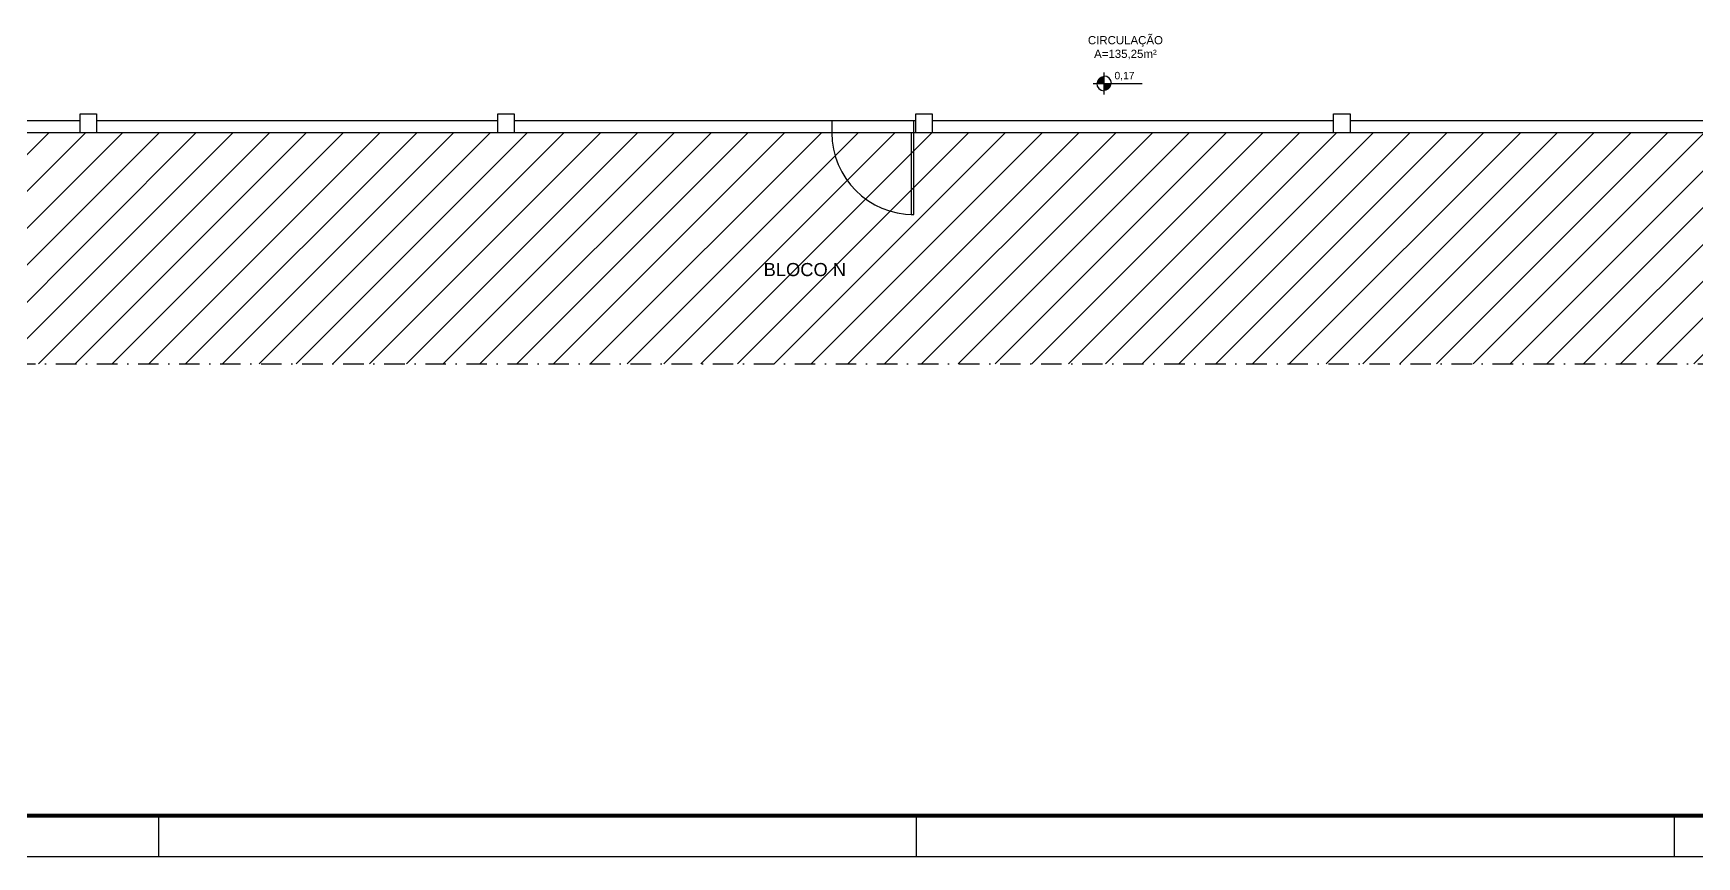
# Model space of a CAD drawing. Header units: millimetres. Extents: x 175 to 8625, y 306 to 3276.
# Drawn here: x 1997 to 4028, y 306 to 1311 of the extents above; entities that cross this region are included whole.
import ezdxf

# ---------------------------------------------------------------- set-up
doc = ezdxf.new("R2010")
doc.units = ezdxf.units.MM
doc.linetypes.add('DASHDOT2', pattern=[0.5, 0.25, -0.125, 0, -0.125])
for name, color, linetype in [('Esquadrias', 4, 'Continuous'), ('Estrutura', 49, 'Continuous'), ('HACHURA', 8, 'Continuous'), ('LEGENDA', 7, 'Continuous'), ('PAREDE', 5, 'Continuous'), ('Texto', 7, 'Continuous')]:
    doc.layers.add(name, color=color, linetype=linetype)
doc.styles.add('ARIAL', font='Arial.ttf')

# ---------------------------------------------------------------- blocks, each defined once
blk = doc.blocks.new('A$C1DFB60F3')
at = {"layer": 'Texto', "color": 0, "linetype": 'ByBlock'}
for p, q in [((0, -13.5), (0, 13.5)), ((-13.5, 0), (46.5, 0))]:
    blk.add_line(p, q, dxfattribs=at)
at = {"layer": 'Texto', "color": 0, "linetype": 'ByBlock', "const_width": 9}
for points in [[(-4.5, 0, -0.414214), (0, 4.5, -0.618034)], [(0, -4.5, 0.414214), (4.5, 0, 0.618034)]]:
    blk.add_lwpolyline(points, format="xyb", dxfattribs=at)
at = {"layer": 'Texto', "color": 0, "linetype": 'ByBlock'}
for start, end in [(0, 90), (180, 270)]:
    blk.add_arc((0, 0), 9, start, end, dxfattribs=at)
at = {"layer": 'Texto', "color": 0, "linetype": 'ByBlock', "style": 'ARIAL'}
blk.add_attdef('0,00', (12.7, 5.1), '', height=9, dxfattribs=at)
blk = doc.blocks.new('A1 sem aba')
at = {"layer": 'LEGENDA'}
for p, q in [((-129.5, 1), (-129.5, 0)), ((-111, 1), (-111, 0)), ((-92.5, 1), (-92.5, 0))]:
    blk.add_line(p, q, dxfattribs=at)
blk.add_lwpolyline([(-169, 59.4), (0, 59.4), (0, 0), (-169, 0), (-169, 59.4)], close=True, dxfattribs=at)
at = {"layer": 'LEGENDA', "const_width": 0.1}
blk.add_lwpolyline([(-1, 58.4), (-1, 1), (-166.5, 1), (-166.5, 58.4)], close=True, dxfattribs=at)

msp = doc.modelspace()

# ---------------------------------------------------------------- hatches: boundary and pattern name
at = {"layer": 'HACHURA'}
h = msp.add_hatch(dxfattribs=at)
h.set_pattern_fill('ANSI31', color=256, scale=10, style=0)
h.set_pattern_definition([(45, (522.133, 907.617), (-22.45064, 22.45064), [])])
h.paths.add_polyline_path([(3069.133, 1189.603), (2972.133, 1189.603, 0.4054525), (3069.133, 1089.648)], flags=17)
h.paths.add_polyline_path([(5656.807, 1179.603), (5640.133, 1179.603), (5640.133, 907.617), (5656.807, 907.617)])
h.paths.add_polyline_path([(5640.133, 1179.603), (5600.133, 1179.603), (5600.133, 907.617), (5640.133, 907.617)])
h.paths.add_polyline_path([(5588.133, 1179.603), (5173.133, 1179.603), (5147.133, 1179.603), (5147.133, 1169.603), (5147.133, 907.617), (5588.133, 907.617)])
h.paths.add_polyline_path([(5147.133, 1169.603), (5127.133, 1169.603), (5127.133, 1189.603), (4382.133, 1189.603), (4382.133, 1139.603), (4367.133, 1139.603), (4367.133, 1189.603), (3092.133, 1189.603), (3074.633, 1189.603), (3072.133, 1189.603), (3072.133, 1089.603), (3069.133, 1089.603), (3069.133, 1089.648, -0.4054525), (2972.133, 1189.603), (542.133, 1189.603), (542.133, 1164.603), (522.133, 1164.603), (522.133, 907.617), (5147.133, 907.617)])
h.paths.add_polyline_path([(3072.133, 1189.603), (3069.133, 1189.603), (3069.133, 1089.648, 0.00750127), (3072.133, 1089.603)], flags=17)
h.paths.add_polyline_path([(5600.133, 1179.603), (5588.133, 1179.603), (5588.133, 907.617), (5600.133, 907.617)])

# ---------------------------------------------------------------- linework, layer by layer
at = {"layer": 'Esquadrias'}
msp.add_lwpolyline([(3072.133, 1189.603), (3069.133, 1189.603), (3069.133, 1089.603), (3072.133, 1089.603)], close=True, dxfattribs=at)
at = {"layer": 'Esquadrias', "color": 8}
msp.add_arc((3072.133, 1189.603), 100, 180, 270, dxfattribs=at)
at = {"layer": 'Estrutura', "linetype": 'Continuous'}
for points in [[(2054.633, 1212.603), (2074.633, 1212.603), (2074.633, 1189.603), (2054.633, 1189.603)], [(2564.633, 1212.603), (2584.633, 1212.603), (2584.633, 1189.603), (2564.633, 1189.603)], [(3074.633, 1212.603), (3094.633, 1212.603), (3094.633, 1189.603), (3074.633, 1189.603)], [(3584.633, 1212.603), (3604.633, 1212.603), (3604.633, 1189.603), (3584.633, 1189.603)]]:
    msp.add_lwpolyline(points, close=True, dxfattribs=at)
at = {"layer": 'HACHURA'}
for points in [[(2972.133, 1204.603), (3072.133, 1204.603)], [(3072.133, 1189.603), (2972.133, 1189.603)]]:
    msp.add_lwpolyline(points, dxfattribs=at)
at = {"layer": 'PAREDE', "linetype": 'Continuous'}
for points in [[(2584.633, 1204.603), (2972.133, 1204.603), (2972.133, 1189.603), (542.133, 1189.603), (542.133, 1164.603), (522.133, 1164.603), (522.133, 1230.603)], [(1564.633, 1204.603), (2054.633, 1204.603)], [(2074.633, 1204.603), (2564.633, 1204.603)], [(5127.133, 1189.603), (4382.133, 1189.603), (4382.133, 1139.603), (4367.133, 1139.603), (4367.133, 1189.603), (3092.133, 1189.603), (3072.133, 1189.603), (3072.133, 1204.603), (3074.633, 1204.603)], [(3094.633, 1204.603), (3584.633, 1204.603)], [(3604.633, 1204.603), (4094.633, 1204.603)]]:
    msp.add_lwpolyline(points, dxfattribs=at)
at = {"layer": 'PAREDE', "linetype": 'DASHDOT2', "ltscale": 100}
msp.add_lwpolyline([(522.133, 1164.603), (522.133, 907.617), (5656.807, 907.617), (5656.807, 1179.603)], dxfattribs=at)

# ---------------------------------------------------------------- block references
at = {"layer": 'LEGENDA', "xscale": 49.99999999947613, "yscale": 49.99999999947613, "zscale": 49.99999999947613}
msp.add_blockref('A1 sem aba', (8625.17, 306.203), dxfattribs=at)
at = {"layer": 'LEGENDA'}
msp.add_blockref('A$C1DFB60F3', (3304.439, 1249.686), dxfattribs=at).add_auto_attribs({'0,00': '0,17'})

# ---------------------------------------------------------------- texts
at = {"layer": 'Texto', "style": 'ARIAL'}
msp.add_text('BLOCO N', height=16, dxfattribs=at).set_placement((2888.908, 1014.6))
at = {"layer": 'Texto', "insert": (3330.491, 1307.486), "char_height": 10, "width": 91.59618, "attachment_point": 2, "style": 'ARIAL'}
msp.add_mtext('CIRCULAÇÃO A=135,25m²', dxfattribs=at)

doc.saveas('drawing.dxf')
